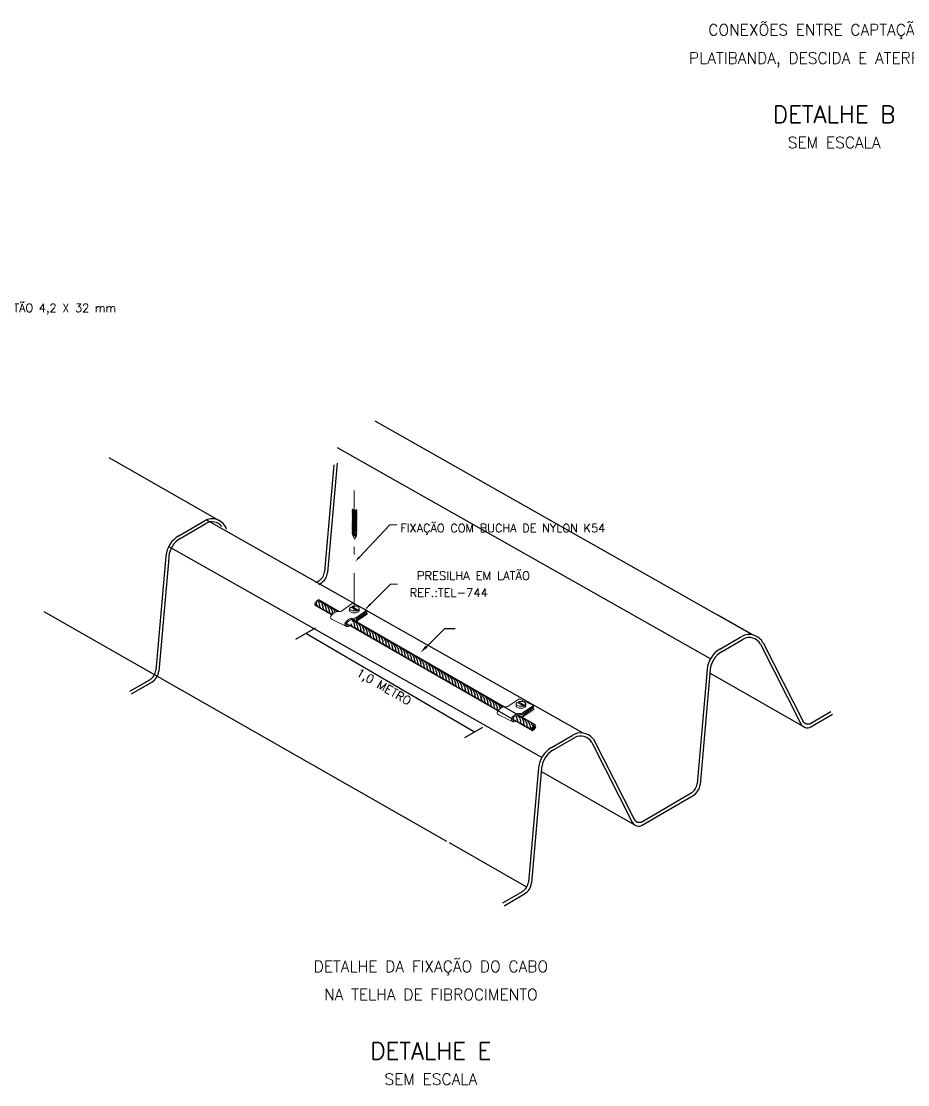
# Model space of a CAD drawing. Header units: millimetres. Extents: x 4236 to 4463, y 1839 to 1973.
# Drawn here: x 4347.1 to 4358.89, y 1852.75 to 1866.9 of the extents above; entities that cross this region are included whole.
import ezdxf
from ezdxf.enums import TextEntityAlignment as Align

# ---------------------------------------------------------------- set-up
doc = ezdxf.new("R2010")
doc.units = ezdxf.units.MM
doc.linetypes.add('DASHDOT', pattern=[1, 0.5, -0.25, 0, -0.25])
for name, color, linetype in [('C01', 1, 'Continuous'), ('C02', 42, 'Continuous'), ('C03', 7, 'Continuous'), ('C04', 5, 'Continuous'), ('C05', 4, 'Continuous')]:
    doc.layers.add(name, color=color, linetype=linetype)
doc.layers.add('Cabo 16 mm²', color=1, linetype='Continuous', lineweight=20)
doc.styles.add('100CL', font='romans.shx', dxfattribs={"height": 25})
doc.styles.add('140CL', font='romans.shx', dxfattribs={"height": 100})
doc.styles.add('80CL', font='romans.shx', dxfattribs={"height": 2})

# ---------------------------------------------------------------- blocks, each defined once
blk = doc.blocks.new('A$C2D186BC3')
at = {"layer": 'C02', "lineweight": 0}
for p, q in [((0, 0.059), (0, 0.032)), ((0.013, 0.04), (0.094, 0.087)), ((0.013, 0.032), (0.094, 0.079)), ((0.013, 0.04), (0.013, 0.032)), ((0.013, 0.032), (0.033, 0.023)), ((0.033, 0.031), (0.114, 0.078)), ((0.033, 0.031), (0.033, 0.023)), ((0.094, 0.087), (0.094, 0.079)), ((0.094, 0.079), (0.106, 0.073)), ((0.127, 0.059), (0.127, 0.032))]:
    blk.add_line(p, q, dxfattribs=at)
for points in [[(0.094, 0.087, 0.016409), (0.089, 0.088, 0.051099), (0.064, 0.091, 0.051099), (0.038, 0.088, 0.064948), (0.019, 0.081, 0.104203), (0.004, 0.07, 0.174705), (0, 0.059, 0.174705), (0.004, 0.048, 0.06738), (0.013, 0.04, 0.064948)], [(0, 0.032, 0.174705), (0.004, 0.021, 0.104203), (0.019, 0.009, 0.064948), (0.038, 0.003, 0.051099), (0.064, 0, 0.051099), (0.089, 0.003, 0.064948), (0.108, 0.009, 0.104203), (0.123, 0.021, 0.174705), (0.127, 0.032, 0.174705)], [(0.033, 0.031, 0.016409), (0.038, 0.03, 0.051099), (0.064, 0.027, 0.051099), (0.089, 0.03, 0.064948), (0.108, 0.036, 0.104203), (0.123, 0.048, 0.174705), (0.127, 0.059, 0.174705)], [(0.127, 0.059, 0.174705), (0.123, 0.07, 0.06738), (0.114, 0.078, 0.064948)]]:
    blk.add_lwpolyline(points, format="xyb", dxfattribs=at)

msp = doc.modelspace()

# ---------------------------------------------------------------- linework, layer by layer
at = {"layer": 'C01', "linetype": 'DASHDOT', "lineweight": 0}
msp.add_line((4351.523, 1859.058), (4351.523, 1860.802), dxfattribs=at)
at = {"layer": 'C01'}
for p, q in [((4350.746, 1858.681), (4351.009, 1858.831)), ((4353.124, 1857.443), (4350.879, 1858.756)), ((4352.996, 1857.371), (4353.237, 1857.507))]:
    msp.add_line(p, q, dxfattribs=at)
at = {"layer": 'C01', "lineweight": 0}
for points in [[(4351.559, 1860.386, -0.24548), (4351.557, 1860.384, -0.082009), (4351.549, 1860.382, -0.04047), (4351.539, 1860.382, -0.029714), (4351.527, 1860.384, -0.029714), (4351.514, 1860.387, -0.04047), (4351.505, 1860.391, -0.082009), (4351.498, 1860.396, -0.24548), (4351.498, 1860.399, -0.24548)], [(4351.559, 1860.364, -0.24548), (4351.557, 1860.362, -0.082009), (4351.549, 1860.36, -0.04047), (4351.539, 1860.36, -0.029714), (4351.527, 1860.362, -0.029714), (4351.514, 1860.365, -0.04047), (4351.505, 1860.369, -0.082009), (4351.498, 1860.374, -0.24548), (4351.498, 1860.377, -0.24548)], [(4351.559, 1860.342, -0.24548), (4351.557, 1860.34, -0.082009), (4351.549, 1860.338, -0.04047), (4351.539, 1860.338, -0.029714), (4351.527, 1860.34, -0.029714), (4351.514, 1860.343, -0.04047), (4351.505, 1860.347, -0.082009), (4351.498, 1860.352, -0.24548), (4351.498, 1860.355, -0.24548)], [(4351.559, 1860.32, -0.24548), (4351.557, 1860.318, -0.082009), (4351.549, 1860.316, -0.04047), (4351.539, 1860.316, -0.029714), (4351.527, 1860.318, -0.029714), (4351.514, 1860.321, -0.04047), (4351.505, 1860.325, -0.082009), (4351.498, 1860.33, -0.24548), (4351.498, 1860.333, -0.24548)], [(4351.559, 1860.298, -0.24548), (4351.557, 1860.296, -0.082009), (4351.549, 1860.294, -0.04047), (4351.539, 1860.294, -0.029714), (4351.527, 1860.296, -0.029714), (4351.514, 1860.299, -0.04047), (4351.505, 1860.303, -0.082009), (4351.498, 1860.308, -0.24548), (4351.498, 1860.311, -0.24548)], [(4351.559, 1860.276, -0.24548), (4351.557, 1860.274, -0.082009), (4351.549, 1860.272, -0.04047), (4351.539, 1860.272, -0.029714), (4351.527, 1860.274, -0.029714), (4351.514, 1860.277, -0.04047), (4351.505, 1860.281, -0.082009), (4351.498, 1860.286, -0.24548), (4351.498, 1860.289, -0.24548)], [(4351.554, 1860.399, -0.24548), (4351.552, 1860.397, -0.082009), (4351.545, 1860.396, -0.04047), (4351.537, 1860.396, -0.029714), (4351.527, 1860.397, -0.029714), (4351.517, 1860.4, -0.04047), (4351.509, 1860.403, -0.082009), (4351.504, 1860.408, -0.24548), (4351.503, 1860.41, -0.24548)], [(4351.554, 1860.377, -0.24548), (4351.552, 1860.375, -0.082009), (4351.545, 1860.374, -0.04047), (4351.537, 1860.374, -0.029714), (4351.527, 1860.375, -0.029714), (4351.517, 1860.378, -0.04047), (4351.509, 1860.381, -0.082009), (4351.504, 1860.386, -0.24548), (4351.503, 1860.388, -0.24548)], [(4351.554, 1860.355, -0.24548), (4351.552, 1860.353, -0.082009), (4351.545, 1860.352, -0.04047), (4351.537, 1860.352, -0.029714), (4351.527, 1860.353, -0.029714), (4351.517, 1860.356, -0.04047), (4351.509, 1860.359, -0.082009), (4351.504, 1860.364, -0.24548), (4351.503, 1860.366, -0.24548)], [(4351.554, 1860.333, -0.24548), (4351.552, 1860.331, -0.082009), (4351.545, 1860.33, -0.04047), (4351.537, 1860.33, -0.029714), (4351.527, 1860.331, -0.029714), (4351.517, 1860.334, -0.04047), (4351.509, 1860.337, -0.082009), (4351.504, 1860.342, -0.24548), (4351.503, 1860.344, -0.24548)], [(4351.554, 1860.311, -0.24548), (4351.552, 1860.309, -0.082009), (4351.545, 1860.308, -0.04047), (4351.537, 1860.308, -0.029714), (4351.527, 1860.309, -0.029714), (4351.517, 1860.312, -0.04047), (4351.509, 1860.315, -0.082009), (4351.504, 1860.32, -0.24548), (4351.503, 1860.322, -0.24548)], [(4351.554, 1860.289, -0.24548), (4351.552, 1860.287, -0.082009), (4351.545, 1860.286, -0.04047), (4351.537, 1860.286, -0.029714), (4351.527, 1860.287, -0.029714), (4351.517, 1860.29, -0.04047), (4351.509, 1860.293, -0.082009), (4351.504, 1860.298, -0.24548), (4351.503, 1860.3, -0.24548)], [(4351.554, 1860.267, -0.24548), (4351.552, 1860.265, -0.082009), (4351.545, 1860.264, -0.04047), (4351.537, 1860.264, -0.029714), (4351.527, 1860.265, -0.029714), (4351.517, 1860.268, -0.04047), (4351.509, 1860.271, -0.082009), (4351.504, 1860.276, -0.24548), (4351.503, 1860.278, -0.24548)], [(4351.559, 1860.254, -0.24548), (4351.557, 1860.252, -0.082009), (4351.549, 1860.25, -0.04047), (4351.539, 1860.25, -0.029714), (4351.527, 1860.252, -0.029714), (4351.514, 1860.255, -0.04047), (4351.505, 1860.259, -0.082009), (4351.498, 1860.264, -0.24548), (4351.498, 1860.267, -0.24548)], [(4351.559, 1860.232, -0.24548), (4351.557, 1860.23, -0.082009), (4351.549, 1860.228, -0.04047), (4351.539, 1860.228, -0.029714), (4351.527, 1860.23, -0.029714), (4351.514, 1860.233, -0.04047), (4351.505, 1860.237, -0.082009), (4351.498, 1860.242, -0.24548), (4351.498, 1860.245, -0.24548)], [(4351.559, 1860.21, -0.24548), (4351.557, 1860.208, -0.082009), (4351.549, 1860.206, -0.04047), (4351.539, 1860.206, -0.029714), (4351.527, 1860.208, -0.029714), (4351.514, 1860.211, -0.04047), (4351.505, 1860.215, -0.082009), (4351.498, 1860.22, -0.24548), (4351.498, 1860.223, -0.24548)], [(4351.559, 1860.188, -0.24548), (4351.557, 1860.186, -0.082009), (4351.549, 1860.184, -0.04047), (4351.539, 1860.184, -0.029714), (4351.527, 1860.186, -0.029714), (4351.514, 1860.189, -0.04047), (4351.505, 1860.193, -0.082009), (4351.498, 1860.198, -0.24548), (4351.498, 1860.201, -0.24548)], [(4351.559, 1860.166, -0.24548), (4351.557, 1860.164, -0.082009), (4351.549, 1860.162, -0.04047), (4351.539, 1860.162, -0.029714), (4351.527, 1860.164, -0.029714), (4351.514, 1860.167, -0.04047), (4351.505, 1860.171, -0.082009), (4351.498, 1860.176, -0.24548), (4351.498, 1860.179, -0.24548)], [(4351.559, 1860.144, -0.24548), (4351.557, 1860.142, -0.082009), (4351.549, 1860.14, -0.04047), (4351.539, 1860.14, -0.029714), (4351.527, 1860.142, -0.029714), (4351.514, 1860.145, -0.04047), (4351.505, 1860.149, -0.082009), (4351.498, 1860.154, -0.24548), (4351.498, 1860.157, -0.24548)], [(4351.559, 1860.122, -0.24548), (4351.557, 1860.12, -0.082009), (4351.549, 1860.118, -0.04047), (4351.539, 1860.118, -0.029714), (4351.527, 1860.12, -0.029714), (4351.514, 1860.123, -0.04047), (4351.505, 1860.127, -0.082009), (4351.498, 1860.132, -0.24548), (4351.498, 1860.135, -0.24548)], [(4351.554, 1860.245, -0.24548), (4351.552, 1860.243, -0.082009), (4351.545, 1860.242, -0.04047), (4351.537, 1860.242, -0.029714), (4351.527, 1860.243, -0.029714), (4351.517, 1860.246, -0.04047), (4351.509, 1860.249, -0.082009), (4351.504, 1860.254, -0.24548), (4351.503, 1860.256, -0.24548)], [(4351.554, 1860.223, -0.24548), (4351.552, 1860.221, -0.082009), (4351.545, 1860.22, -0.04047), (4351.537, 1860.22, -0.029714), (4351.527, 1860.221, -0.029714), (4351.517, 1860.224, -0.04047), (4351.509, 1860.227, -0.082009), (4351.504, 1860.232, -0.24548), (4351.503, 1860.234, -0.24548)], [(4351.554, 1860.201, -0.24548), (4351.552, 1860.199, -0.082009), (4351.545, 1860.198, -0.04047), (4351.537, 1860.198, -0.029714), (4351.527, 1860.199, -0.029714), (4351.517, 1860.202, -0.04047), (4351.509, 1860.205, -0.082009), (4351.504, 1860.21, -0.24548), (4351.503, 1860.212, -0.24548)], [(4351.554, 1860.179, -0.24548), (4351.552, 1860.177, -0.082009), (4351.545, 1860.176, -0.04047), (4351.537, 1860.176, -0.029714), (4351.527, 1860.177, -0.029714), (4351.517, 1860.18, -0.04047), (4351.509, 1860.183, -0.082009), (4351.504, 1860.188, -0.24548), (4351.503, 1860.19, -0.24548)], [(4351.554, 1860.157, -0.24548), (4351.552, 1860.155, -0.082009), (4351.545, 1860.154, -0.04047), (4351.537, 1860.154, -0.029714), (4351.527, 1860.155, -0.029714), (4351.517, 1860.158, -0.04047), (4351.509, 1860.161, -0.082009), (4351.504, 1860.166, -0.24548), (4351.503, 1860.168, -0.24548)], [(4351.554, 1860.135, -0.24548), (4351.552, 1860.133, -0.082009), (4351.545, 1860.132, -0.04047), (4351.537, 1860.132, -0.029714), (4351.527, 1860.133, -0.029714), (4351.517, 1860.136, -0.04047), (4351.509, 1860.139, -0.082009), (4351.504, 1860.144, -0.24548), (4351.503, 1860.146, -0.24548)], [(4351.559, 1860.1, -0.24548), (4351.557, 1860.098, -0.082009), (4351.549, 1860.096, -0.04047), (4351.539, 1860.096, -0.029714), (4351.527, 1860.098, -0.029714), (4351.514, 1860.101, -0.04047), (4351.505, 1860.105, -0.082009), (4351.498, 1860.11, -0.24548), (4351.498, 1860.113, -0.24548)], [(4351.559, 1860.078, -0.24548), (4351.557, 1860.076, -0.082009), (4351.549, 1860.074, -0.04047), (4351.539, 1860.074, -0.029714), (4351.527, 1860.076, -0.029714), (4351.514, 1860.079, -0.04047), (4351.505, 1860.083, -0.082009), (4351.498, 1860.088, -0.24548), (4351.498, 1860.091, -0.24548)], [(4351.555, 1860.055, -0.24548), (4351.553, 1860.053, -0.082009), (4351.546, 1860.052, -0.04047), (4351.538, 1860.052, -0.029714), (4351.527, 1860.053, -0.029714), (4351.516, 1860.056, -0.04047), (4351.508, 1860.06, -0.082009), (4351.503, 1860.064, -0.24548), (4351.502, 1860.067, -0.24548)], [(4351.554, 1860.113, -0.24548), (4351.552, 1860.111, -0.082009), (4351.545, 1860.11, -0.04047), (4351.537, 1860.11, -0.029714), (4351.527, 1860.111, -0.029714), (4351.517, 1860.114, -0.04047), (4351.509, 1860.117, -0.082009), (4351.504, 1860.122, -0.24548), (4351.503, 1860.124, -0.24548)], [(4351.554, 1860.091, -0.24548), (4351.552, 1860.089, -0.082009), (4351.545, 1860.088, -0.04047), (4351.537, 1860.088, -0.029714), (4351.527, 1860.089, -0.029714), (4351.517, 1860.092, -0.04047), (4351.509, 1860.095, -0.082009), (4351.504, 1860.1, -0.24548), (4351.503, 1860.102, -0.24548)], [(4351.554, 1860.069, -0.24548), (4351.552, 1860.067, -0.082009), (4351.545, 1860.065, -0.04047), (4351.537, 1860.065, -0.029714), (4351.527, 1860.067, -0.029714), (4351.517, 1860.07, -0.04047), (4351.509, 1860.073, -0.082009), (4351.504, 1860.077, -0.24548), (4351.503, 1860.08, -0.24548)]]:
    msp.add_lwpolyline(points, format="xyb", dxfattribs=at)
at = {"layer": 'C01', "extrusion": (0, 0, -1)}
for centre, major_axis, ratio, start_param, end_param in [((4351.108, 1859.167), (0.0611, 0.0611), 1, 3.131231, 3.943532), ((4350.938, 1859.114), (0.0884, 0.0884), 1, 0.110256, 0.688635), ((4350.962, 1859.085), (0.104, 0.104), 1, -0.084706, 0.35682), ((4350.975, 1859.086), (0.0948, 0.0948), 1, 0.325539, 0.682194), ((4351.004, 1859.061), (-0.104, 0.104), 1, 1.482843, 1.927616), ((4351.063, 1859.049), (0.0895, 0.0895), 1, -0.087282, 0.379211), ((4351.147, 1859.146), (-0.0615, 0.0615), 1, 4.65682, 5.267557), ((4351.193, 1859.12), (0.0615, 0.0615), 1, 3.086024, 3.69676), ((4351.017, 1859.062), (0.0948, 0.0948), 1, 0.325539, 0.682194), ((4351.235, 1859.096), (-0.0615, 0.0615), 1, 4.65682, 5.267557), ((4351.059, 1859.04), (-0.0948, 0.0948), 1, 1.896336, 2.25299), ((4351.088, 1859.012), (-0.104, 0.104), 1, 1.477887, 1.927616), ((4351.277, 1859.073), (-0.0377, 0.0797), 0.985763, 4.210726, 4.921072), ((4351.101, 1859.013), (0.0948, 0.0948), 1, 0.325539, 0.682194), ((4351.13, 1858.988), (0.104, 0.104), 1, -0.096315, 0.35682), ((4351.32, 1859.047), (-0.0615, 0.0615), 1, 5.121927, 5.267557), ((4351.143, 1858.989), (-0.0948, 0.0948), 1, 1.896336, 2.007008), ((4351.189, 1858.976), (0.0895, 0.0895), 1, -0.096967, 0.218622), ((4351.397, 1858.857), (0.0895, 0.0895), 1, -0.087282, 0.379211), ((4351.569, 1858.903), (0.0615, 0.0615), 1, 3.086024, 3.69676), ((4351.393, 1858.847), (0.0948, 0.0948), 1, 0.325539, 0.682194), ((4351.422, 1858.819), (-0.104, 0.104), 1, 1.477887, 1.927616), ((4351.611, 1858.881), (-0.0615, 0.0615), 1, 4.421122, 5.267557), ((4351.436, 1858.821), (-0.0948, 0.0948), 1, 1.896336, 2.25299), ((4351.464, 1858.795), (-0.104, 0.104), 1, 1.474481, 1.927616), ((4351.523, 1858.784), (-0.0895, 0.0895), 1, 1.473829, 1.950007), ((4351.548, 1858.746), (0.104, 0.104), 1, -0.101526, 0.35682), ((4351.654, 1858.854), (0.0615, 0.0615), 1, 3.086024, 3.69676), ((4351.477, 1858.797), (0.0948, 0.0948), 1, 0.325539, 0.682194), ((4351.695, 1858.83), (-0.0615, 0.0615), 1, 4.65682, 5.267557), ((4351.519, 1858.774), (-0.0948, 0.0948), 1, 1.896336, 2.25299), ((4351.737, 1858.808), (-0.0615, 0.0615), 1, 4.421122, 5.267557), ((4351.59, 1858.722), (0.104, 0.104), 1, -0.105116, 0.35682), ((4351.562, 1858.748), (0.0948, 0.0948), 1, 0.325539, 0.682194), ((4351.78, 1858.781), (-0.0615, 0.0615), 1, 4.65682, 5.267557), ((4351.603, 1858.724), (0.0948, 0.0948), 1, 0.325539, 0.682194), ((4351.649, 1858.711), (-0.0895, 0.0895), 1, 1.463547, 1.950007), ((4351.821, 1858.757), (-0.0615, 0.0615), 1, 4.65682, 5.267557), ((4351.675, 1858.673), (0.104, 0.104), 1, -0.110626, 0.35682), ((4351.645, 1858.701), (-0.0948, 0.0948), 1, 1.896336, 2.25299), ((4351.716, 1858.649), (-0.104, 0.104), 1, 1.456361, 1.927616), ((4351.688, 1858.675), (0.0948, 0.0948), 1, 0.325539, 0.682194), ((4351.775, 1858.638), (0.0895, 0.0895), 1, -0.118258, 0.379211), ((4351.864, 1858.735), (0.0615, 0.0615), 1, 2.850325, 3.69676), ((4351.906, 1858.708), (-0.0615, 0.0615), 1, 4.65682, 5.267557), ((4351.729, 1858.651), (-0.0948, 0.0948), 1, 1.896336, 2.25299), ((4351.947, 1858.684), (0.0615, 0.0615), 1, 3.086024, 3.69676), ((4351.801, 1858.6), (-0.104, 0.104), 1, 1.450493, 1.927616), ((4351.772, 1858.628), (-0.0948, 0.0948), 1, 1.896336, 2.25299), ((4351.99, 1858.662), (0.0615, 0.0615), 1, 2.850325, 3.69676), ((4351.842, 1858.576), (-0.104, 0.104), 1, 1.44642, 1.927616), ((4351.814, 1858.602), (0.0948, 0.0948), 1, 0.325539, 0.682194), ((4352.032, 1858.636), (-0.0615, 0.0615), 1, 4.65682, 5.267557), ((4351.855, 1858.578), (-0.0948, 0.0948), 1, 1.896336, 2.25299), ((4351.902, 1858.565), (0.0895, 0.0895), 1, -0.130172, 0.379211), ((4352.074, 1858.611), (0.0615, 0.0615), 1, 3.086024, 3.69676), ((4351.927, 1858.527), (-0.104, 0.104), 1, 1.440113, 1.927616), ((4351.898, 1858.555), (0.0948, 0.0948), 1, 0.325539, 0.682194), ((4351.968, 1858.503), (0.104, 0.104), 1, -0.135087, 0.35682), ((4351.94, 1858.529), (-0.0948, 0.0948), 1, 1.896336, 2.25299), ((4352.028, 1858.492), (-0.0895, 0.0895), 1, 1.427533, 1.950007), ((4352.116, 1858.589), (-0.0615, 0.0615), 1, 4.421122, 5.267557), ((4352.158, 1858.563), (0.0615, 0.0615), 1, 3.086024, 3.69676), ((4351.982, 1858.505), (0.0948, 0.0948), 1, 0.325539, 0.682194), ((4352.2, 1858.539), (0.0615, 0.0615), 1, 3.086024, 3.69676), ((4352.053, 1858.455), (0.104, 0.104), 1, -0.14195, 0.35682), ((4352.024, 1858.483), (0.0948, 0.0948), 1, 0.325539, 0.682194), ((4352.242, 1858.516), (-0.0615, 0.0615), 1, 4.421122, 5.267557), ((4352.094, 1858.43), (0.104, 0.104), 1, -0.146778, 0.35682), ((4352.066, 1858.456), (-0.0948, 0.0948), 1, 1.896336, 2.25299), ((4352.284, 1858.49), (0.0615, 0.0615), 1, 3.086024, 3.69676), ((4352.154, 1858.419), (0.0895, 0.0895), 1, -0.271265, 0.379211), ((4352.108, 1858.432), (0.0948, 0.0948), 1, 0.325539, 0.682194), ((4352.326, 1858.466), (-0.0615, 0.0615), 1, 4.65682, 5.267557), ((4352.179, 1858.382), (0.104, 0.104), 1, -0.208787, 0.35682), ((4352.15, 1858.41), (0.0948, 0.0948), 1, 0.325539, 0.682194), ((4352.221, 1858.358), (-0.104, 0.104), 1, 1.362009, 1.927616), ((4352.192, 1858.383), (0.0948, 0.0948), 1, 0.325539, 0.682194), ((4352.28, 1858.346), (-0.0895, 0.0895), 1, 1.299531, 1.950007), ((4352.368, 1858.443), (-0.0615, 0.0615), 1, 4.421122, 5.267557), ((4352.41, 1858.417), (0.0615, 0.0615), 1, 3.086024, 3.69676), ((4352.234, 1858.359), (0.0948, 0.0948), 1, 0.325539, 0.682194), ((4352.452, 1858.393), (-0.0615, 0.0615), 1, 4.65682, 5.267557), ((4352.305, 1858.309), (-0.104, 0.104), 1, 1.362009, 1.927616), ((4352.276, 1858.337), (-0.0948, 0.0948), 1, 1.896336, 2.25299), ((4352.494, 1858.37), (0.0615, 0.0615), 1, 2.850325, 3.69676), ((4352.347, 1858.285), (-0.104, 0.104), 1, 1.362009, 1.927616), ((4352.318, 1858.31), (0.0948, 0.0948), 1, 0.325539, 0.682194), ((4352.536, 1858.344), (-0.0615, 0.0615), 1, 4.65682, 5.267557), ((4352.406, 1858.273), (-0.0895, 0.0895), 1, 1.299531, 1.950007), ((4352.36, 1858.286), (-0.0948, 0.0948), 1, 1.896336, 2.25299), ((4352.578, 1858.32), (0.0615, 0.0615), 1, 3.086024, 3.69676), ((4352.431, 1858.236), (-0.104, 0.104), 1, 1.362009, 1.927616), ((4352.402, 1858.264), (-0.0948, 0.0948), 1, 1.896336, 2.25299), ((4352.473, 1858.212), (-0.104, 0.104), 1, 1.362009, 1.927616), ((4352.444, 1858.237), (0.0948, 0.0948), 1, 0.325539, 0.682194), ((4352.532, 1858.2), (0.0895, 0.0895), 1, -0.271265, 0.379211), ((4352.62, 1858.297), (0.0615, 0.0615), 1, 2.850325, 3.69676), ((4352.662, 1858.271), (-0.0615, 0.0615), 1, 4.65682, 5.267557), ((4352.486, 1858.213), (-0.0948, 0.0948), 1, 1.896336, 2.25299), ((4352.704, 1858.247), (0.0615, 0.0615), 1, 3.086024, 3.69676), ((4352.557, 1858.163), (-0.104, 0.104), 1, 1.362009, 1.927616), ((4352.528, 1858.191), (0.0948, 0.0948), 1, 0.325539, 0.682194), ((4352.746, 1858.225), (0.0615, 0.0615), 1, 2.850325, 3.69676), ((4352.599, 1858.139), (0.104, 0.104), 1, -0.208787, 0.35682), ((4352.57, 1858.164), (-0.0948, 0.0948), 1, 1.896336, 2.25299), ((4352.788, 1858.198), (0.0615, 0.0615), 1, 3.086024, 3.69676), ((4352.658, 1858.127), (-0.0895, 0.0895), 1, 1.299531, 1.950007), ((4352.612, 1858.14), (-0.0948, 0.0948), 1, 1.896336, 2.25299), ((4352.83, 1858.174), (0.0615, 0.0615), 1, 3.086024, 3.69676), ((4352.683, 1858.09), (-0.104, 0.104), 1, 1.362009, 1.927616), ((4352.654, 1858.118), (0.0948, 0.0948), 1, 0.325539, 0.682194), ((4352.725, 1858.066), (-0.104, 0.104), 1, 1.362009, 1.927616), ((4352.697, 1858.091), (-0.0948, 0.0948), 1, 1.896336, 2.25299), ((4352.784, 1858.054), (-0.0895, 0.0895), 1, 1.299531, 1.950007), ((4352.872, 1858.152), (-0.0615, 0.0615), 1, 4.421122, 5.267557), ((4352.915, 1858.125), (-0.0615, 0.0615), 1, 4.65682, 5.267557), ((4352.738, 1858.067), (0.0948, 0.0948), 1, 0.325539, 0.682194), ((4352.956, 1858.101), (-0.0615, 0.0615), 1, 4.65682, 5.267557), ((4352.827, 1858.03), (-0.0895, 0.0895), 1, 1.299531, 1.950007), ((4352.78, 1858.045), (-0.0948, 0.0948), 1, 1.896336, 2.25299), ((4352.998, 1858.079), (0.0615, 0.0615), 1, 2.850325, 3.69676), ((4352.856, 1857.99), (-0.104, 0.104), 1, 1.362009, 1.927616), ((4352.823, 1858.02), (-0.0948, 0.0948), 1, 1.896336, 2.25299), ((4353.045, 1858.052), (-0.0728, 0.062), 0.90598, 4.520165, 5.329192), ((4352.897, 1857.966), (0.104, 0.104), 1, -0.208787, 0.35682), ((4352.869, 1857.992), (-0.0948, 0.0948), 1, 1.896336, 2.25299), ((4352.956, 1857.955), (-0.0895, 0.0895), 1, 1.299531, 1.950007), ((4352.91, 1857.968), (-0.0948, 0.0948), 1, 1.896336, 2.25299), ((4352.982, 1857.917), (-0.104, 0.104), 1, 1.362009, 1.927616), ((4353.023, 1857.893), (-0.104, 0.104), 1, 1.362009, 1.927616), ((4353.087, 1858.025), (0.0615, 0.0615), 1, 3.086024, 3.69676), ((4353.128, 1858.001), (0.0615, 0.0615), 1, 3.086024, 3.69676), ((4352.953, 1857.945), (0.0948, 0.0948), 1, 0.325539, 0.682194), ((4353.171, 1857.979), (-0.0615, 0.0615), 1, 4.421122, 5.267557), ((4352.995, 1857.919), (-0.0948, 0.0948), 1, 1.896336, 2.25299), ((4353.213, 1857.952), (-0.0615, 0.0615), 1, 4.65682, 5.267557), ((4353.083, 1857.882), (-0.0895, 0.0895), 1, 1.299531, 1.950007), ((4353.036, 1857.895), (0.0948, 0.0948), 1, 0.325539, 0.682194), ((4353.255, 1857.928), (-0.0615, 0.0615), 1, 4.65682, 5.267557), ((4353.125, 1857.857), (-0.0895, 0.0895), 1, 1.299531, 1.950007), ((4353.079, 1857.872), (-0.0948, 0.0948), 1, 1.896336, 2.25299), ((4353.083, 1857.868), (-0.0948, 0.0948), 1, 1.896336, 2.25299), ((4353.297, 1857.906), (0.0615, 0.0615), 1, 2.850325, 3.69676), ((4353.301, 1857.902), (0.0615, 0.0615), 1, 3.086024, 3.69676), ((4353.172, 1857.83), (-0.0895, 0.0895), 1, 1.299531, 1.950007), ((4353.154, 1857.818), (-0.104, 0.104), 1, 1.362009, 1.927616), ((4353.122, 1857.848), (-0.0948, 0.0948), 1, 1.896336, 2.25299), ((4353.125, 1857.846), (0.0948, 0.0948), 1, 0.325539, 0.682194), ((4353.195, 1857.794), (0.104, 0.104), 1, -0.208787, 0.35682), ((4353.167, 1857.819), (-0.0948, 0.0948), 1, 1.896336, 2.25299), ((4353.255, 1857.782), (-0.0895, 0.0895), 1, 1.299531, 1.950007), ((4353.28, 1857.745), (-0.104, 0.104), 1, 1.362009, 1.927616), ((4353.343, 1857.879), (0.0615, 0.0615), 1, 2.850325, 3.69676), ((4353.385, 1857.853), (0.0615, 0.0615), 1, 3.086024, 3.69676), ((4353.209, 1857.795), (-0.0948, 0.0948), 1, 1.896336, 2.25299), ((4353.427, 1857.829), (0.0615, 0.0615), 1, 3.086024, 3.69676), ((4353.251, 1857.773), (0.0948, 0.0948), 1, 0.325539, 0.682194), ((4353.469, 1857.806), (-0.0615, 0.0615), 1, 4.421122, 5.267557), ((4353.322, 1857.721), (-0.104, 0.104), 1, 1.362009, 1.927616), ((4353.293, 1857.746), (-0.0948, 0.0948), 1, 1.896336, 2.25299), ((4353.511, 1857.78), (-0.0615, 0.0615), 1, 4.901769, 5.267557), ((4353.381, 1857.709), (-0.0895, 0.0895), 1, 1.299531, 1.858058), ((4353.335, 1857.722), (0.0948, 0.0948), 1, 0.325539, 0.539913), ((4353.424, 1857.685), (-0.0895, 0.0895), 1, 1.299531, 1.547398), ((4353.561, 1857.607), (-0.0895, 0.0895), 1, 1.919263, 1.950007), ((4353.557, 1857.597), (-0.0948, 0.0948), 1, 1.896336, 2.25299), ((4353.775, 1857.631), (0.0615, 0.0615), 1, 2.850325, 3.69676), ((4353.607, 1857.58), (-0.0895, 0.0895), 1, 1.571427, 1.950007), ((4353.65, 1857.555), (0.0895, 0.0895), 1, -0.271265, 0.379211), ((4353.603, 1857.57), (-0.0948, 0.0948), 1, 1.896336, 2.25299), ((4353.693, 1857.53), (-0.0895, 0.0895), 1, 1.299531, 1.950007), ((4353.646, 1857.546), (-0.0948, 0.0948), 1, 1.896336, 2.25299), ((4353.736, 1857.506), (-0.0895, 0.0895), 1, 1.299531, 1.950007), ((4353.821, 1857.604), (0.0615, 0.0615), 1, 2.850325, 3.69676), ((4353.864, 1857.579), (0.0615, 0.0615), 1, 2.850325, 3.69676), ((4353.689, 1857.521), (-0.0948, 0.0948), 1, 1.896336, 2.25299), ((4353.907, 1857.555), (-0.0615, 0.0615), 1, 4.421122, 5.267557), ((4353.732, 1857.496), (0.0948, 0.0948), 1, 0.325539, 0.682194), ((4353.9, 1857.516), (-0.0248, 0.0248), 1, 4.348838, 5.325341), ((4353.768, 1857.488), (0.0941, 0.0941), 1, 0.067734, 0.629907), ((4353.788, 1857.508), (-0.0941, 0.0941), 1, 2.042446, 2.200704)]:
    msp.add_ellipse(centre, major_axis=major_axis, ratio=ratio, start_param=start_param, end_param=end_param, dxfattribs=at)
at = {"layer": 'C02', "lineweight": 0}
for p, q in [((4351.503, 1860.41), (4351.498, 1860.399)), ((4351.503, 1860.388), (4351.498, 1860.377)), ((4351.503, 1860.366), (4351.498, 1860.355)), ((4351.503, 1860.344), (4351.498, 1860.333)), ((4351.503, 1860.322), (4351.498, 1860.311)), ((4351.503, 1860.3), (4351.498, 1860.289)), ((4351.503, 1860.278), (4351.498, 1860.267)), ((4351.499, 1860.396), (4351.503, 1860.388)), ((4351.499, 1860.374), (4351.503, 1860.366)), ((4351.499, 1860.352), (4351.503, 1860.344)), ((4351.499, 1860.33), (4351.503, 1860.322)), ((4351.499, 1860.308), (4351.503, 1860.3)), ((4351.499, 1860.286), (4351.503, 1860.278)), ((4351.558, 1860.406), (4351.554, 1860.399)), ((4351.554, 1860.399), (4351.559, 1860.386)), ((4351.558, 1860.384), (4351.554, 1860.377)), ((4351.554, 1860.377), (4351.559, 1860.364)), ((4351.558, 1860.362), (4351.554, 1860.355)), ((4351.554, 1860.355), (4351.559, 1860.342)), ((4351.558, 1860.34), (4351.554, 1860.333)), ((4351.554, 1860.333), (4351.559, 1860.32)), ((4351.558, 1860.318), (4351.554, 1860.311)), ((4351.554, 1860.311), (4351.559, 1860.298)), ((4351.558, 1860.296), (4351.554, 1860.289)), ((4351.554, 1860.289), (4351.559, 1860.276)), ((4351.558, 1860.274), (4351.554, 1860.267)), ((4351.503, 1860.256), (4351.498, 1860.245)), ((4351.503, 1860.234), (4351.498, 1860.223)), ((4351.503, 1860.212), (4351.498, 1860.201)), ((4351.503, 1860.19), (4351.498, 1860.179)), ((4351.503, 1860.168), (4351.498, 1860.157)), ((4351.503, 1860.146), (4351.498, 1860.135)), ((4351.499, 1860.264), (4351.503, 1860.256)), ((4351.499, 1860.242), (4351.503, 1860.234)), ((4351.499, 1860.22), (4351.503, 1860.212)), ((4351.499, 1860.198), (4351.503, 1860.19)), ((4351.499, 1860.176), (4351.503, 1860.168)), ((4351.499, 1860.154), (4351.503, 1860.146)), ((4351.499, 1860.132), (4351.503, 1860.124)), ((4351.554, 1860.267), (4351.559, 1860.254)), ((4351.558, 1860.252), (4351.554, 1860.245)), ((4351.554, 1860.245), (4351.559, 1860.232)), ((4351.558, 1860.23), (4351.554, 1860.223)), ((4351.554, 1860.223), (4351.559, 1860.21)), ((4351.558, 1860.208), (4351.554, 1860.201)), ((4351.554, 1860.201), (4351.559, 1860.188)), ((4351.558, 1860.186), (4351.554, 1860.179)), ((4351.554, 1860.179), (4351.559, 1860.166)), ((4351.558, 1860.164), (4351.554, 1860.157)), ((4351.554, 1860.157), (4351.559, 1860.144)), ((4351.558, 1860.142), (4351.554, 1860.135)), ((4351.554, 1860.135), (4351.559, 1860.122)), ((4351.59, 1859.767), (4351.999, 1860.2)), ((4351.999, 1860.2), (4352.093, 1860.2)), ((4351.503, 1860.124), (4351.498, 1860.113)), ((4351.503, 1860.102), (4351.498, 1860.091)), ((4351.499, 1860.11), (4351.503, 1860.102)), ((4351.503, 1860.08), (4351.499, 1860.087)), ((4351.505, 1860.076), (4351.502, 1860.067)), ((4351.528, 1860.01), (4351.505, 1860.062)), ((4351.553, 1860.053), (4351.528, 1860.01)), ((4351.553, 1860.067), (4351.555, 1860.055)), ((4351.558, 1860.12), (4351.554, 1860.113)), ((4351.554, 1860.113), (4351.559, 1860.1)), ((4351.558, 1860.098), (4351.554, 1860.091)), ((4351.554, 1860.091), (4351.559, 1860.078)), ((4351.558, 1860.077), (4351.554, 1860.069)), ((4351.682, 1859.089), (4352.005, 1859.41)), ((4352.005, 1859.41), (4352.099, 1859.41)), ((4351.503, 1859.156), (4351.353, 1859.052)), ((4351.693, 1859.066), (4351.503, 1859.156)), ((4351.536, 1858.92), (4351.696, 1859.031)), ((4351.544, 1858.962), (4351.693, 1859.066)), ((4351.552, 1858.913), (4351.697, 1859.013)), ((4351.554, 1858.951), (4351.694, 1859.048)), ((4351.696, 1859.031), (4351.68, 1859.038)), ((4351.693, 1859.066), (4351.694, 1859.048)), ((4351.696, 1859.031), (4351.697, 1859.013)), ((4351.23, 1858.939), (4351.421, 1858.849)), ((4353.718, 1857.887), (4353.569, 1857.784)), ((4353.909, 1857.798), (4353.718, 1857.887)), ((4353.679, 1857.819), (4353.679, 1857.791)), ((4353.773, 1857.791), (4353.692, 1857.838)), ((4353.712, 1857.839), (4353.699, 1857.833)), ((4353.793, 1857.799), (4353.712, 1857.846)), ((4353.712, 1857.846), (4353.712, 1857.839)), ((4353.793, 1857.792), (4353.712, 1857.839)), ((4353.752, 1857.652), (4353.911, 1857.763)), ((4353.759, 1857.694), (4353.909, 1857.798)), ((4353.768, 1857.645), (4353.913, 1857.745)), ((4353.769, 1857.683), (4353.91, 1857.78)), ((4353.793, 1857.792), (4353.773, 1857.783)), ((4353.773, 1857.791), (4353.773, 1857.783)), ((4353.793, 1857.799), (4353.793, 1857.792)), ((4353.806, 1857.819), (4353.806, 1857.791)), ((4353.911, 1857.763), (4353.896, 1857.77)), ((4353.909, 1857.798), (4353.91, 1857.78)), ((4353.911, 1857.763), (4353.913, 1857.745)), ((4353.446, 1857.671), (4353.636, 1857.581))]:
    msp.add_line(p, q, dxfattribs=at)
at = {"layer": 'C02'}
for p, q in [((4351.315, 1859.048), (4351.049, 1859.201)), ((4351.315, 1859.048), (4351.099, 1859.172)), ((4351.227, 1859.002), (4351.008, 1859.129)), ((4351.226, 1859.002), (4351.021, 1859.12)), ((4353.546, 1857.663), (4351.406, 1858.898)), ((4353.518, 1857.778), (4351.479, 1858.953)), ((4352.728, 1858.823), (4352.485, 1858.579)), ((4352.728, 1858.823), (4352.869, 1858.823)), ((4353.933, 1857.538), (4353.357, 1857.871)), ((4353.89, 1857.464), (4353.546, 1857.663))]:
    msp.add_line(p, q, dxfattribs=at)
at = {"layer": 'C02', "lineweight": 0}
for points in [[(4353.679, 1857.819, -0.174705), (4353.683, 1857.829, -0.06738), (4353.692, 1857.838, -0.064948)], [(4353.773, 1857.791, -0.016409), (4353.768, 1857.789, -0.051099), (4353.742, 1857.787, -0.051099), (4353.717, 1857.789, -0.064948), (4353.697, 1857.796, -0.104203), (4353.683, 1857.808, -0.174705), (4353.679, 1857.819, -0.174705)], [(4353.806, 1857.791, -0.174705), (4353.802, 1857.781, -0.104203), (4353.787, 1857.769, -0.064948), (4353.768, 1857.762, -0.051099), (4353.742, 1857.76, -0.051099), (4353.717, 1857.762, -0.064948), (4353.697, 1857.769, -0.104203), (4353.683, 1857.781, -0.174705), (4353.679, 1857.791, -0.174705)], [(4353.712, 1857.846, -0.016409), (4353.717, 1857.848, -0.051099), (4353.742, 1857.85, -0.051099), (4353.768, 1857.848, -0.064948), (4353.787, 1857.841, -0.104203), (4353.802, 1857.829, -0.174705), (4353.806, 1857.819, -0.174705), (4353.802, 1857.808, -0.06738), (4353.793, 1857.799, -0.064948)]]:
    msp.add_lwpolyline(points, format="xyb", dxfattribs=at)
for centre, radius, start, end in [((4351.329, 1858.911), 0.138, 88.3986, 147.6881), ((4351.338, 1859.078), 0.03, 260.3681, 300.3507), ((4351.245, 1858.971), 0.0349, 157.2381, 244.73), ((4351.435, 1858.881), 0.0349, 157.2381, 314.6433), ((4351.517, 1858.826), 0.133, 87.1086, 148.9782), ((4351.435, 1858.881), 0.0192, 157.2381, 292.0975), ((4351.518, 1858.824), 0.119, 89.0363, 147.4161), ((4351.528, 1858.988), 0.0457, 260.3681, 304.73), ((4351.529, 1858.988), 0.03, 260.3681, 300.3507), ((4353.545, 1857.643), 0.138, 88.3986, 147.6881), ((4353.554, 1857.81), 0.03, 260.3681, 300.3507), ((4353.461, 1857.703), 0.0349, 157.2381, 244.73), ((4353.651, 1857.613), 0.0349, 157.2381, 314.6433), ((4353.732, 1857.558), 0.133, 87.1086, 148.9782), ((4353.651, 1857.613), 0.0192, 157.2381, 292.0975), ((4353.734, 1857.556), 0.119, 89.0363, 147.4161), ((4353.743, 1857.72), 0.0457, 260.3681, 304.73), ((4353.744, 1857.72), 0.03, 260.3681, 300.3507)]:
    msp.add_arc(centre, radius, start, end, dxfattribs=at)
at = {"layer": 'C02', "extrusion": (0, 0, -1)}
for centre, start_param, end_param in [((4351.015, 1859.157), 3.141593, 6.283185), ((4351.014, 1859.141), 3.141593, 4.719858), ((4351.029, 1859.181), 3.143946, 6.283185), ((4351.042, 1859.189), 4.69135, 6.283185)]:
    msp.add_ellipse(centre, major_axis=(0.0069, 0.012), ratio=0.509483, start_param=start_param, end_param=end_param, dxfattribs=at)
for centre in [(4353.894, 1857.495), (4353.898, 1857.476), (4353.908, 1857.52), (4353.912, 1857.501), (4353.916, 1857.483), (4353.926, 1857.526), (4353.93, 1857.507)]:
    msp.add_ellipse(centre, major_axis=(0.0072, 0.0124), ratio=0.509483, dxfattribs=at)
at = {"layer": 'C02', "lineweight": 0}
for points in [[(4351.58, 1859.777), (4351.599, 1859.758), (4351.535, 1859.71)], [(4351.748, 1859.135), (4351.729, 1859.154), (4351.682, 1859.089)]]:
    msp.add_solid(points, dxfattribs=at)
at = {"layer": 'C02'}
msp.add_solid([(4352.498, 1858.566), (4352.472, 1858.593), (4352.405, 1858.5)], dxfattribs=at)
at = {"layer": 'C03'}
for p, q in [((4356.815, 1858.743), (4351.801, 1861.579)), ((4356.263, 1858.417), (4351.3, 1861.224)), ((4349.733, 1860.255), (4348.266, 1861.093)), ((4351.255, 1860.997), (4351.129, 1859.576)), ((4351.298, 1861.022), (4351.17, 1859.568)), ((4349.189, 1860.053), (4349.531, 1860.253)), ((4349.209, 1860.018), (4349.551, 1860.218)), ((4354.57, 1857.429), (4349.556, 1860.266)), ((4354.018, 1857.103), (4349.055, 1859.911)), ((4349.053, 1859.708), (4348.924, 1858.254)), ((4349.018, 1859.784), (4349.01, 1859.683)), ((4349.059, 1859.781), (4349.053, 1859.708)), ((4349.01, 1859.683), (4348.884, 1858.263)), ((4351.012, 1859.431), (4351.052, 1859.454)), ((4351.054, 1859.408), (4351.077, 1859.421)), ((4352.755, 1855.988), (4347.401, 1859.045)), ((4356.829, 1858.736), (4356.356, 1859.003)), ((4356.389, 1858.545), (4356.678, 1858.713)), ((4356.41, 1858.509), (4356.699, 1858.678)), ((4356.927, 1858.611), (4357.465, 1857.552)), ((4356.964, 1858.629), (4357.49, 1857.594)), ((4356.219, 1858.276), (4356.085, 1856.754)), ((4356.26, 1858.272), (4356.125, 1856.746)), ((4357.506, 1857.511), (4356.256, 1858.225)), ((4348.541, 1857.985), (4348.807, 1858.14)), ((4348.561, 1857.95), (4348.831, 1858.108)), ((4357.597, 1857.513), (4357.885, 1857.681)), ((4357.6, 1857.561), (4357.864, 1857.716)), ((4354.147, 1857.236), (4354.425, 1857.398)), ((4354.168, 1857.2), (4354.457, 1857.369)), ((4354.684, 1857.302), (4355.223, 1856.243)), ((4354.701, 1857.359), (4355.247, 1856.285)), ((4353.977, 1856.967), (4353.842, 1855.445)), ((4354.017, 1856.963), (4353.882, 1855.437)), ((4355.265, 1856.201), (4354.013, 1856.916)), ((4355.355, 1856.204), (4356.032, 1856.599)), ((4355.357, 1856.252), (4356.007, 1856.632)), ((4353.821, 1855.379), (4352.791, 1855.967)), ((4353.499, 1855.168), (4353.765, 1855.323)), ((4353.519, 1855.132), (4353.789, 1855.29))]:
    msp.add_line(p, q, dxfattribs=at)
for centre, major_axis, start_param, end_param in [((4349.634, 1860.077), (-0.144, 0.144), 4.245999, 6.026028), ((4349.634, 1860.077), (-0.116, 0.116), 4.593711, 6.026139), ((4349.364, 1859.754), (0.245, 0.245), 1.313834, 2.268164), ((4349.363, 1859.754), (-0.216, 0.216), -0.257046, 0.6974), ((4350.973, 1859.59), (-0.111, 0.111), 2.884547, 3.838992), ((4350.981, 1859.585), (0.134, 0.134), 4.455343, 5.409789), ((4356.781, 1858.537), (0.144, 0.144), 5.967988, 7.596824), ((4356.781, 1858.537), (-0.116, 0.116), 4.397074, 6.026139), ((4356.564, 1858.246), (-0.245, 0.245), -0.256962, 0.697368), ((4356.564, 1858.246), (0.216, 0.216), 1.31375, 2.268196), ((4348.727, 1858.276), (-0.111, 0.111), 2.884547, 3.838992), ((4348.736, 1858.271), (0.134, 0.134), 4.455343, 5.409789), ((4357.56, 1857.629), (0.0557, 0.0557), 2.826278, 4.455343), ((4354.54, 1857.216), (0.152, 0.152), 6.225995, 7.63328), ((4357.55, 1857.594), (-0.0668, 0.0668), 1.255482, 2.884547), ((4354.539, 1857.228), (0.115, 0.115), 5.967871, 7.596936), ((4354.322, 1856.937), (-0.245, 0.245), -0.256962, 0.697368), ((4354.322, 1856.937), (0.216, 0.216), 1.31375, 2.268196), ((4355.928, 1856.768), (0.111, 0.111), 4.455343, 5.409789), ((4355.937, 1856.762), (0.134, 0.134), 4.455343, 5.409789), ((4355.307, 1856.285), (0.0668, 0.0668), 2.826278, 4.455343), ((4355.317, 1856.32), (0.0557, 0.0557), 2.826278, 4.455343), ((4353.685, 1855.459), (-0.111, 0.111), 2.884547, 3.838992), ((4353.694, 1855.453), (0.134, 0.134), 4.455343, 5.409789)]:
    msp.add_ellipse(centre, major_axis=major_axis, ratio=1, start_param=start_param, end_param=end_param, dxfattribs=at)

# ---------------------------------------------------------------- block references
at = {"layer": 'Cabo 16 mm²', "xscale": -1}
msp.add_blockref('A$C2D186BC3', (4351.59, 1859.028), dxfattribs=at)

# ---------------------------------------------------------------- texts
at = {"layer": 'C03', "style": '80CL'}
for s, p in [('PARAFUSO FENDA EM LATÃO 4,2 X 32 mm', (4345.18, 1863.033)), ('FIXAÇÃO COM BUCHA DE NYLON K54', (4352.138, 1860.102))]:
    msp.add_text(s, height=0.11, dxfattribs=at).set_placement(p)
for s, p in [('PRESILHA EM LATÃO', (4353.862, 1859.467)), ('REF.:TEL-744', (4353.302, 1859.242))]:
    msp.add_text(s, height=0.1125, dxfattribs=at).set_placement(p, align=Align.RIGHT)
msp.add_text('1,0 METRO', height=0.1125, rotation=329.8586, dxfattribs=at).set_placement((4351.568, 1858.25), align=Align.MIDDLE_LEFT)
at = {"layer": 'C04', "color": 5}
for s, style, p in [('CONEXÕES ENTRE CAPTAÇÃO NA ', '140CL', (4357.909, 1866.788)), ('PLATIBANDA, DESCIDA E ATERRAMENTO', '140CL', (4357.909, 1866.413)), ('SEM ESCALA', '100CL', (4357.909, 1865.288)), ('DETALHE DA FIXAÇÃO DO CABO', '140CL', (4352.544, 1854.324)), ('NA TELHA DE FIBROCIMENTO', '140CL', (4352.544, 1853.949)), ('SEM ESCALA', '100CL', (4352.544, 1852.824))]:
    msp.add_text(s, height=0.15, dxfattribs=dict(at, style=style)).set_placement(p, align=Align.MIDDLE_CENTER)
at = {"layer": 'C05', "style": '140CL'}
for s, p in [('DETALHE B', (4357.909, 1865.663)), ('DETALHE E', (4352.544, 1853.199))]:
    msp.add_text(s, height=0.225, dxfattribs=at).set_placement(p, align=Align.MIDDLE_CENTER)

doc.saveas('drawing.dxf')
